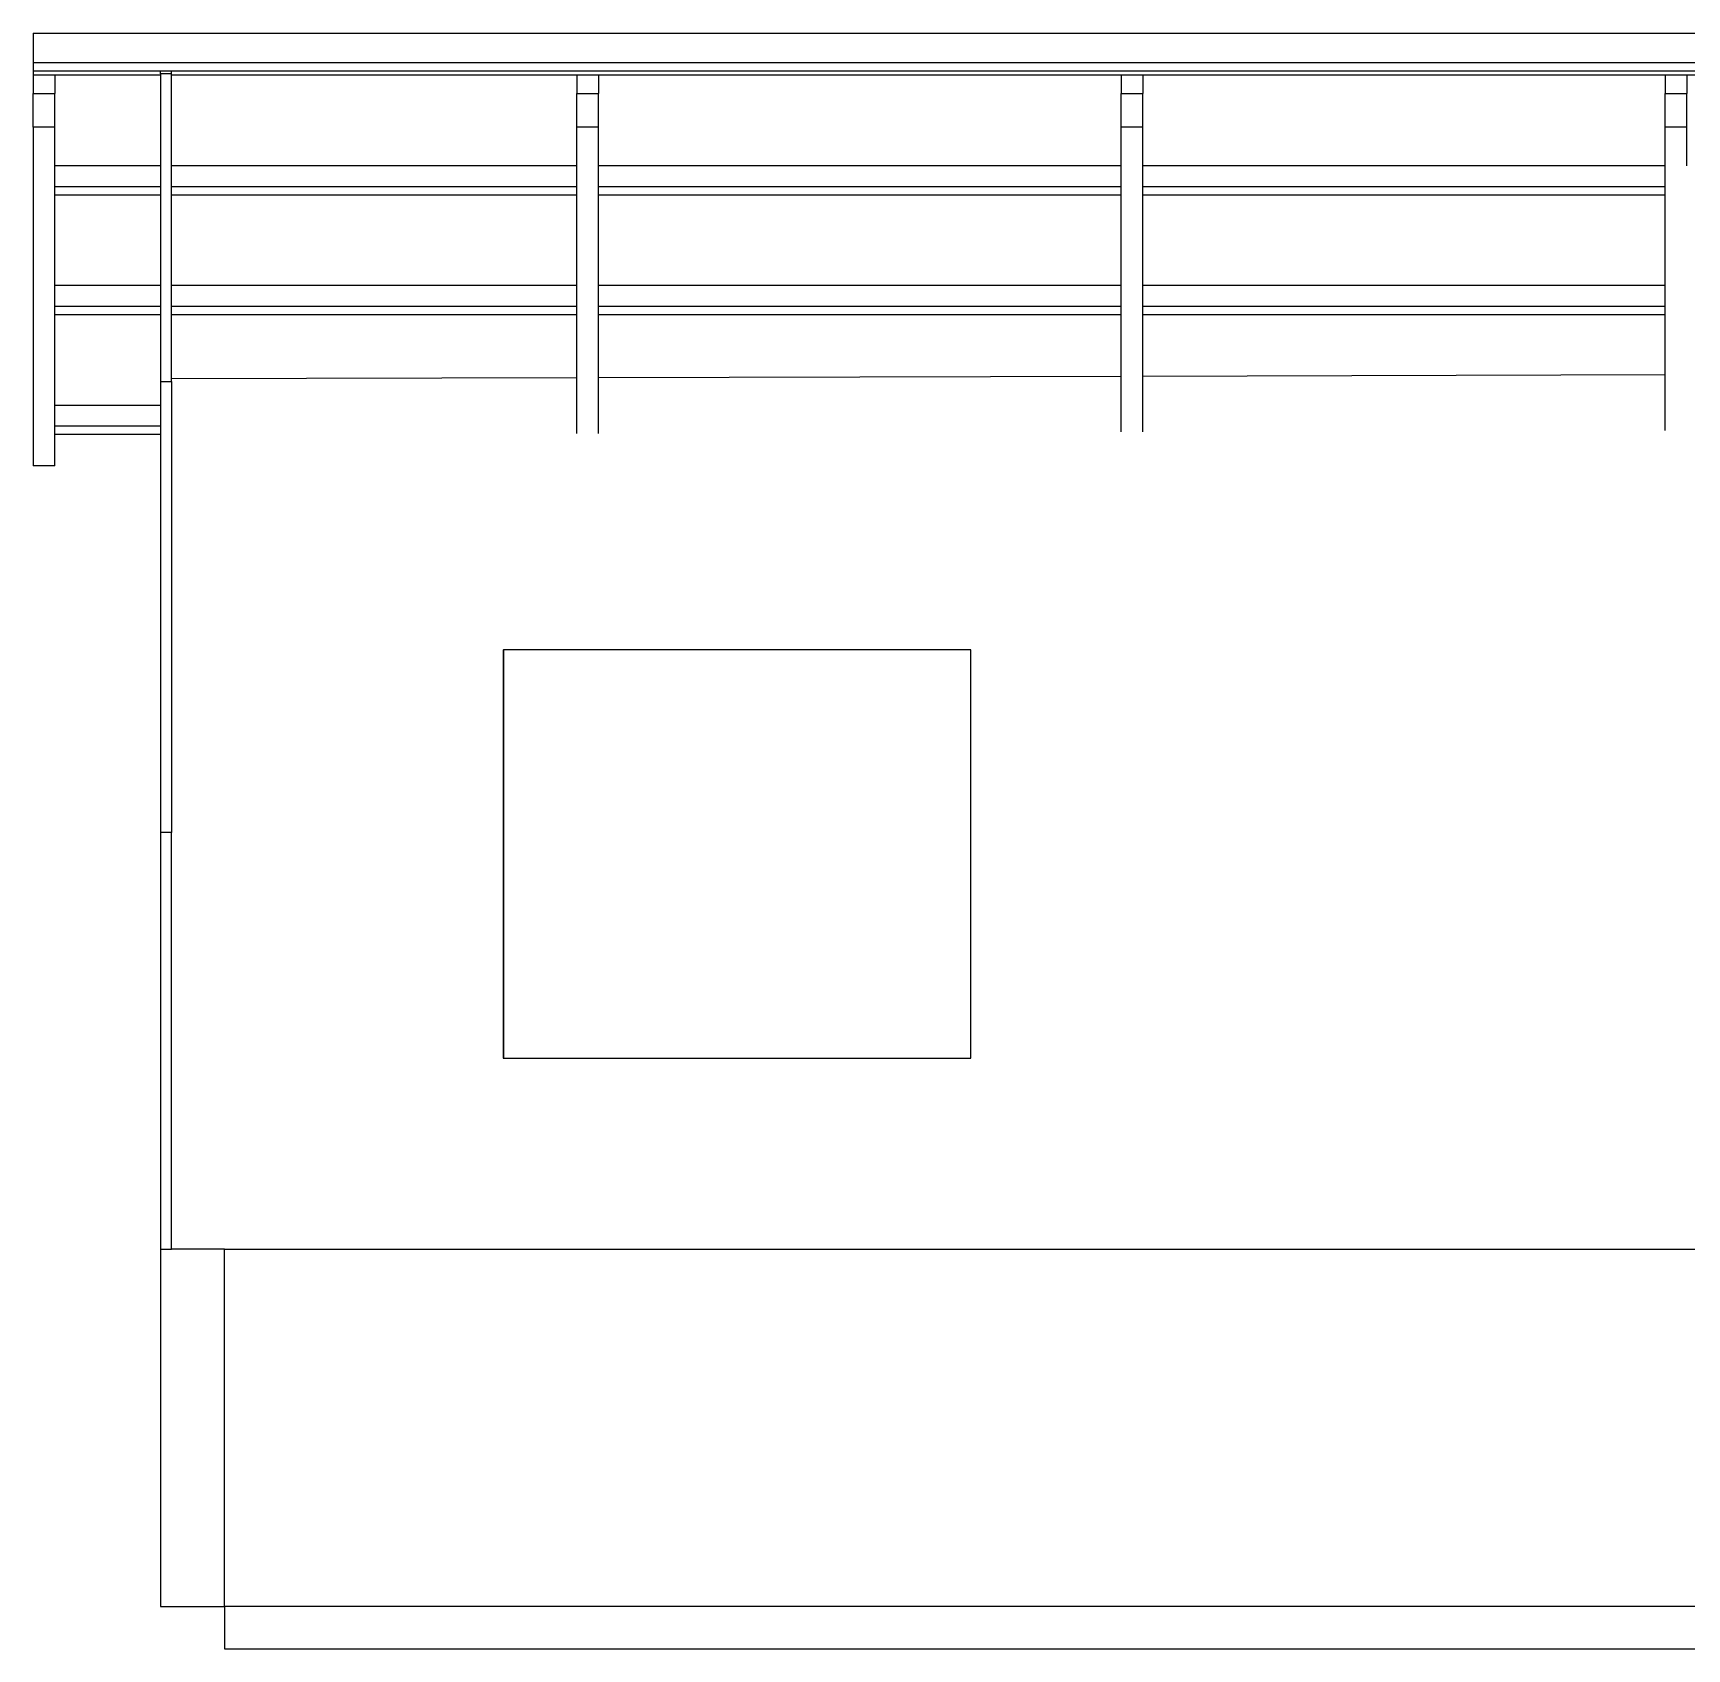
# Model space of a CAD drawing. Header units: metres. Extents: x -17 to 17.8, y -4 to 0.2.
# Drawn here: x -7.849 to -3.959, y -3.979 to -0.18 of the extents above; entities that cross this region are included whole.
import ezdxf

# ---------------------------------------------------------------- set-up
doc = ezdxf.new("R2010")
doc.units = ezdxf.units.M
doc.layers.add('SectionCutEdges', color=7, linetype='Continuous')

msp = doc.modelspace()

# ---------------------------------------------------------------- linework, layer by layer
for p, q in [((-7.8493, -0.1799), (-2.9293, -0.1799)), ((-7.8493, -0.1799), (-7.8493, -0.2489)), ((-7.8493, -0.2696), (-7.8493, -0.279)), ((-7.5493, -0.2757), (-7.5493, -0.2696)), ((-7.5239, -0.2757), (-7.5239, -0.2696)), ((-7.8493, -0.279), (-7.8493, -0.3221)), ((-7.7985, -0.279), (-7.8493, -0.279)), ((-7.5493, -0.279), (-7.7985, -0.279)), ((-7.7985, -0.279), (-7.7985, -0.3221)), ((-6.5701, -0.279), (-7.5239, -0.279)), ((-6.5701, -0.279), (-6.5701, -0.3221)), ((-6.5193, -0.279), (-6.5701, -0.279)), ((-5.2901, -0.279), (-6.5193, -0.279)), ((-6.5193, -0.279), (-6.5193, -0.3221)), ((-5.2901, -0.279), (-5.2901, -0.3221)), ((-5.2393, -0.279), (-5.2901, -0.279)), ((-4.0101, -0.279), (-5.2393, -0.279)), ((-5.2393, -0.279), (-5.2393, -0.3221)), ((-4.0101, -0.279), (-4.0101, -0.3221)), ((-3.9593, -0.279), (-4.0101, -0.279)), ((-2.7301, -0.279), (-3.9593, -0.279)), ((-3.9593, -0.279), (-3.9593, -0.3221)), ((-7.8493, -0.401), (-7.8493, -1.1977)), ((-7.7985, -0.492), (-7.7985, -0.401)), ((-6.5701, -0.492), (-6.5701, -0.401)), ((-6.5193, -0.492), (-6.5193, -0.401)), ((-5.2901, -0.492), (-5.2901, -0.401)), ((-5.2393, -0.492), (-5.2393, -0.401)), ((-4.0101, -0.492), (-4.0101, -0.401)), ((-3.9593, -0.492), (-3.9593, -0.401)), ((-7.5493, -0.492), (-7.7985, -0.492)), ((-7.7985, -0.5411), (-7.7985, -0.492)), ((-6.5701, -0.492), (-7.5239, -0.492)), ((-6.5701, -0.5411), (-6.5701, -0.492)), ((-5.2901, -0.492), (-6.5193, -0.492)), ((-6.5193, -0.5411), (-6.5193, -0.492)), ((-5.2901, -0.5411), (-5.2901, -0.492)), ((-4.0101, -0.492), (-5.2393, -0.492)), ((-5.2393, -0.5411), (-5.2393, -0.492)), ((-4.0101, -0.5411), (-4.0101, -0.492)), ((-7.5493, -0.5411), (-7.7985, -0.5411)), ((-7.7985, -0.5607), (-7.7985, -0.5411)), ((-6.5701, -0.5411), (-7.5239, -0.5411)), ((-6.5701, -0.5607), (-6.5701, -0.5411)), ((-5.2901, -0.5411), (-6.5193, -0.5411)), ((-6.5193, -0.5607), (-6.5193, -0.5411)), ((-5.2901, -0.5607), (-5.2901, -0.5411)), ((-4.0101, -0.5411), (-5.2393, -0.5411)), ((-5.2393, -0.5607), (-5.2393, -0.5411)), ((-4.0101, -0.5607), (-4.0101, -0.5411)), ((-7.5493, -0.5607), (-7.7985, -0.5607)), ((-7.7985, -0.7737), (-7.7985, -0.5607)), ((-6.5701, -0.5607), (-7.5239, -0.5607)), ((-6.5701, -0.7737), (-6.5701, -0.5607)), ((-5.2901, -0.5607), (-6.5193, -0.5607)), ((-6.5193, -0.7737), (-6.5193, -0.5607)), ((-5.2901, -0.7737), (-5.2901, -0.5607)), ((-4.0101, -0.5607), (-5.2393, -0.5607)), ((-5.2393, -0.7737), (-5.2393, -0.5607)), ((-4.0101, -0.7737), (-4.0101, -0.5607)), ((-7.5493, -0.7737), (-7.7985, -0.7737)), ((-7.7985, -0.8228), (-7.7985, -0.7737)), ((-6.5701, -0.7737), (-7.5239, -0.7737)), ((-6.5701, -0.8228), (-6.5701, -0.7737)), ((-5.2901, -0.7737), (-6.5193, -0.7737)), ((-6.5193, -0.8228), (-6.5193, -0.7737)), ((-5.2901, -0.8228), (-5.2901, -0.7737)), ((-4.0101, -0.7737), (-5.2393, -0.7737)), ((-5.2393, -0.8228), (-5.2393, -0.7737)), ((-4.0101, -0.8228), (-4.0101, -0.7737)), ((-7.5493, -0.8228), (-7.7985, -0.8228)), ((-7.7985, -0.8424), (-7.7985, -0.8228)), ((-7.5493, -0.8424), (-7.7985, -0.8424)), ((-7.7985, -1.0554), (-7.7985, -0.8424)), ((-6.5701, -0.8228), (-7.5239, -0.8228)), ((-6.5701, -0.8424), (-7.5239, -0.8424)), ((-6.5701, -0.8424), (-6.5701, -0.8228)), ((-6.5701, -0.9899), (-6.5701, -0.8424)), ((-5.2901, -0.8228), (-6.5193, -0.8228)), ((-6.5193, -0.8424), (-6.5193, -0.8228)), ((-5.2901, -0.8424), (-6.5193, -0.8424)), ((-6.5193, -0.9898), (-6.5193, -0.8424)), ((-5.2901, -0.8424), (-5.2901, -0.8228)), ((-5.2901, -0.9864), (-5.2901, -0.8424)), ((-4.0101, -0.8228), (-5.2393, -0.8228)), ((-5.2393, -0.8424), (-5.2393, -0.8228)), ((-4.0101, -0.8424), (-5.2393, -0.8424)), ((-5.2393, -0.9863), (-5.2393, -0.8424)), ((-4.0101, -0.8424), (-4.0101, -0.8228)), ((-4.0101, -0.983), (-4.0101, -0.8424)), ((-7.5239, -0.9925), (-6.5701, -0.9899)), ((-7.5239, -0.9993), (-7.5239, -2.0593)), ((-6.5701, -1.1213), (-6.5701, -0.9899)), ((-6.5193, -0.9898), (-5.2901, -0.9864)), ((-6.5193, -1.1212), (-6.5193, -0.9898)), ((-5.2901, -1.1179), (-5.2901, -0.9864)), ((-5.2393, -0.9863), (-4.0101, -0.983)), ((-5.2393, -1.1177), (-5.2393, -0.9863)), ((-4.0101, -1.1144), (-4.0101, -0.983)), ((-7.5493, -1.0554), (-7.7985, -1.0554)), ((-7.7985, -1.1045), (-7.7985, -1.0554)), ((-7.5493, -1.1045), (-7.7985, -1.1045)), ((-7.7985, -1.1241), (-7.7985, -1.1045)), ((-7.5493, -1.1241), (-7.7985, -1.1241)), ((-7.7985, -1.1977), (-7.7985, -1.1241)), ((-7.7985, -1.1977), (-7.8493, -1.1977)), ((-6.7434, -1.6304), (-6.743, -1.6304)), ((-6.7434, -1.6304), (-6.7434, -2.5904)), ((-6.743, -1.6304), (-6.743, -2.5904)), ((-5.6434, -1.6304), (-6.743, -1.6304)), ((-5.6434, -2.5904), (-5.6434, -1.6304)), ((-6.7434, -2.5904), (-6.743, -2.5904)), ((-6.743, -2.5904), (-5.6434, -2.5904)), ((-7.3993, -3.0393), (-2.6793, -3.0393))]:
    msp.add_line(p, q)
at = {"layer": 'SectionCutEdges'}
for p, q in [((-7.8493, -0.2489), (-2.6793, -0.2489)), ((-7.8493, -0.2489), (-7.8493, -0.2696)), ((-7.5493, -0.2696), (-7.8493, -0.2696)), ((-7.5239, -0.2696), (-7.5493, -0.2696)), ((-2.6793, -0.2696), (-7.5239, -0.2696)), ((-7.5239, -0.2757), (-7.5493, -0.2757)), ((-7.5493, -0.2757), (-7.5493, -0.279)), ((-7.5493, -0.279), (-7.5493, -0.492)), ((-7.5239, -0.279), (-7.5239, -0.2757)), ((-7.5239, -0.492), (-7.5239, -0.279)), ((-7.8493, -0.3221), (-7.7985, -0.3221)), ((-7.8493, -0.401), (-7.8493, -0.3221)), ((-7.7985, -0.401), (-7.7985, -0.3221)), ((-6.5701, -0.3221), (-6.5193, -0.3221)), ((-6.5701, -0.401), (-6.5701, -0.3221)), ((-6.5193, -0.401), (-6.5193, -0.3221)), ((-5.2901, -0.3221), (-5.2393, -0.3221)), ((-5.2901, -0.401), (-5.2901, -0.3221)), ((-5.2393, -0.401), (-5.2393, -0.3221)), ((-4.0101, -0.3221), (-3.9593, -0.3221)), ((-4.0101, -0.401), (-4.0101, -0.3221)), ((-3.9593, -0.401), (-3.9593, -0.3221)), ((-7.7985, -0.401), (-7.8493, -0.401)), ((-6.5193, -0.401), (-6.5701, -0.401)), ((-5.2393, -0.401), (-5.2901, -0.401)), ((-3.9593, -0.401), (-4.0101, -0.401)), ((-7.5493, -0.492), (-7.5493, -0.5411)), ((-7.5239, -0.5411), (-7.5239, -0.492)), ((-7.5493, -0.5411), (-7.5493, -0.5607)), ((-7.5239, -0.5607), (-7.5239, -0.5411)), ((-7.5493, -0.5607), (-7.5493, -0.7737)), ((-7.5239, -0.7737), (-7.5239, -0.5607)), ((-7.5493, -0.7737), (-7.5493, -0.8228)), ((-7.5239, -0.8228), (-7.5239, -0.7737)), ((-7.5493, -0.8228), (-7.5493, -0.8424)), ((-7.5493, -0.8424), (-7.5493, -0.9993)), ((-7.5239, -0.8424), (-7.5239, -0.8228)), ((-7.5239, -0.9925), (-7.5239, -0.8424)), ((-7.5493, -0.9993), (-7.5239, -0.9993)), ((-7.5493, -0.9993), (-7.5493, -1.0554)), ((-7.5239, -0.9993), (-7.5239, -0.9925)), ((-7.5493, -1.0554), (-7.5493, -1.1045)), ((-7.5493, -1.1045), (-7.5493, -1.1241)), ((-7.5493, -1.1241), (-7.5493, -2.0593)), ((-7.5239, -2.0593), (-7.5493, -2.0593)), ((-7.5493, -2.0593), (-7.5493, -3.0393)), ((-7.5239, -3.0393), (-7.5239, -2.0593)), ((-7.5493, -3.0393), (-7.5239, -3.0393)), ((-7.5493, -3.0393), (-7.5493, -3.8793)), ((-7.3993, -3.0393), (-7.5239, -3.0393)), ((-7.3993, -3.8793), (-7.3993, -3.0393)), ((-7.5493, -3.8793), (-7.3993, -3.8793)), ((-2.6793, -3.8793), (-7.3993, -3.8793)), ((-7.3993, -3.8793), (-7.3993, -3.9793)), ((-7.3993, -3.9793), (-2.6793, -3.9793))]:
    msp.add_line(p, q, dxfattribs=at)

doc.saveas('drawing.dxf')
